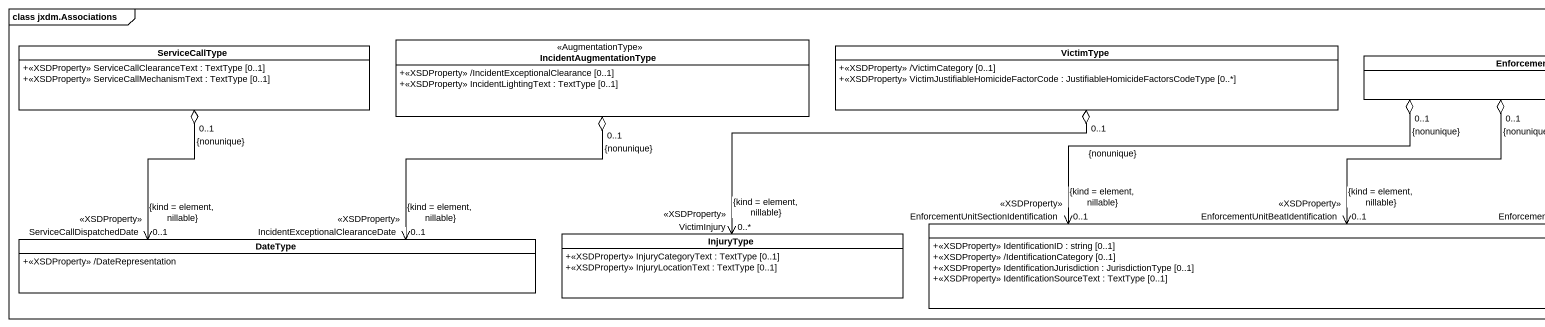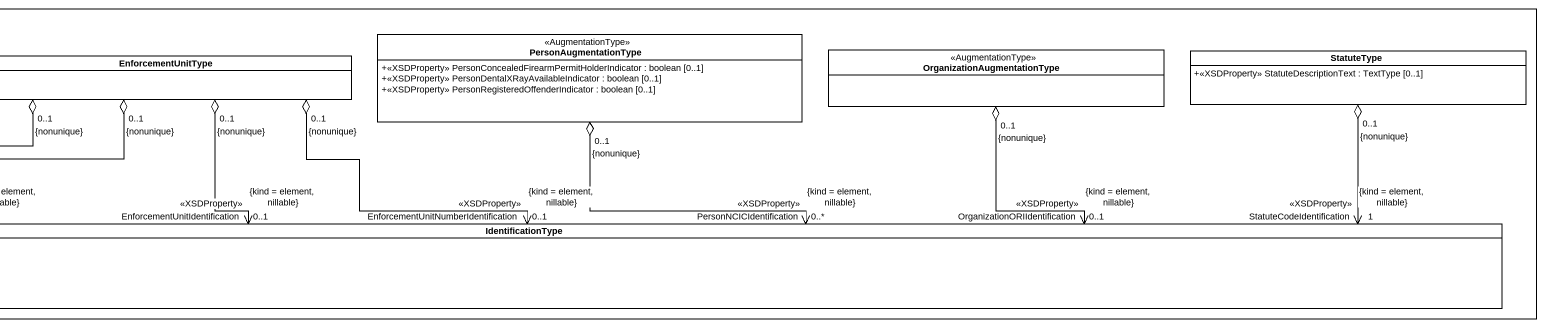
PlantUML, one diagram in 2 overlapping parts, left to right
@startuml
mainframe class jxdm.Associations
hide circle
hide empty members
skinparam classAttributeIconSize 0
class IncidentAugmentationType <<AugmentationType>> {
  +<<XSDProperty>> /IncidentExceptionalClearance [0..1]
  +<<XSDProperty>> IncidentLightingText : TextType [0..1]
}
class PersonAugmentationType <<AugmentationType>> {
  +<<XSDProperty>> PersonConcealedFirearmPermitHolderIndicator : boolean [0..1]
  +<<XSDProperty>> PersonDentalXRayAvailableIndicator : boolean [0..1]
  +<<XSDProperty>> PersonRegisteredOffenderIndicator : boolean [0..1]
}
class ServiceCallType {
  +<<XSDProperty>> ServiceCallClearanceText : TextType [0..1]
  +<<XSDProperty>> ServiceCallMechanismText : TextType [0..1]
}
class VictimType {
  +<<XSDProperty>> /VictimCategory [0..1]
  +<<XSDProperty>> VictimJustifiableHomicideFactorCode : JustifiableHomicideFactorsCodeType [0..*]
}
class EnforcementUnitType
class OrganizationAugmentationType <<AugmentationType>>
class StatuteType {
  +<<XSDProperty>> StatuteDescriptionText : TextType [0..1]
}
class InjuryType {
  +<<XSDProperty>> InjuryCategoryText : TextType [0..1]
  +<<XSDProperty>> InjuryLocationText : TextType [0..1]
}
class IdentificationType {
  +<<XSDProperty>> IdentificationID : string [0..1]
  +<<XSDProperty>> /IdentificationCategory [0..1]
  +<<XSDProperty>> IdentificationJurisdiction : JurisdictionType [0..1]
  +<<XSDProperty>> IdentificationSourceText : TextType [0..1]
}
class DateType {
  +<<XSDProperty>> /DateRepresentation
}
IncidentAugmentationType "0..1\n{nonunique}" o-left-> "IncidentExceptionalClearanceDate\n<<XSDProperty>>\n0..1\n{kind = element, nillable}" DateType
PersonAugmentationType "0..1\n{nonunique}" o--> "PersonNCICIdentification\n<<XSDProperty>>\n0..*\n{kind = element, nillable}" IdentificationType
ServiceCallType "0..1\n{nonunique}" o--> "ServiceCallDispatchedDate\n<<XSDProperty>>\n0..1\n{kind = element, nillable}" DateType
VictimType "0..1\n{nonunique}" o-left-> "VictimInjury\n<<XSDProperty>>\n0..*\n{kind = element, nillable}" InjuryType
EnforcementUnitType "0..1\n{nonunique}" o-right-> "EnforcementUnitBeatIdentification\n<<XSDProperty>>\n0..1\n{kind = element, nillable}" IdentificationType
EnforcementUnitType "0..1\n{nonunique}" o-right-> "EnforcementUnitIdentification\n<<XSDProperty>>\n0..1\n{kind = element, nillable}" IdentificationType
EnforcementUnitType "0..1\n{nonunique}" o-right-> "EnforcementUnitSectionIdentification\n<<XSDProperty>>\n0..1\n{kind = element, nillable}" IdentificationType
EnforcementUnitType "0..1\n{nonunique}" o-right-> "EnforcementUnitNumberIdentification\n<<XSDProperty>>\n0..1\n{kind = element, nillable}" IdentificationType
OrganizationAugmentationType "0..1\n{nonunique}" o-left-> "OrganizationORIIdentification\n<<XSDProperty>>\n0..1\n{kind = element, nillable}" IdentificationType
StatuteType "0..1\n{nonunique}" o-left-> "StatuteCodeIdentification\n<<XSDProperty>>\n1\n{kind = element, nillable}" IdentificationType
@enduml
